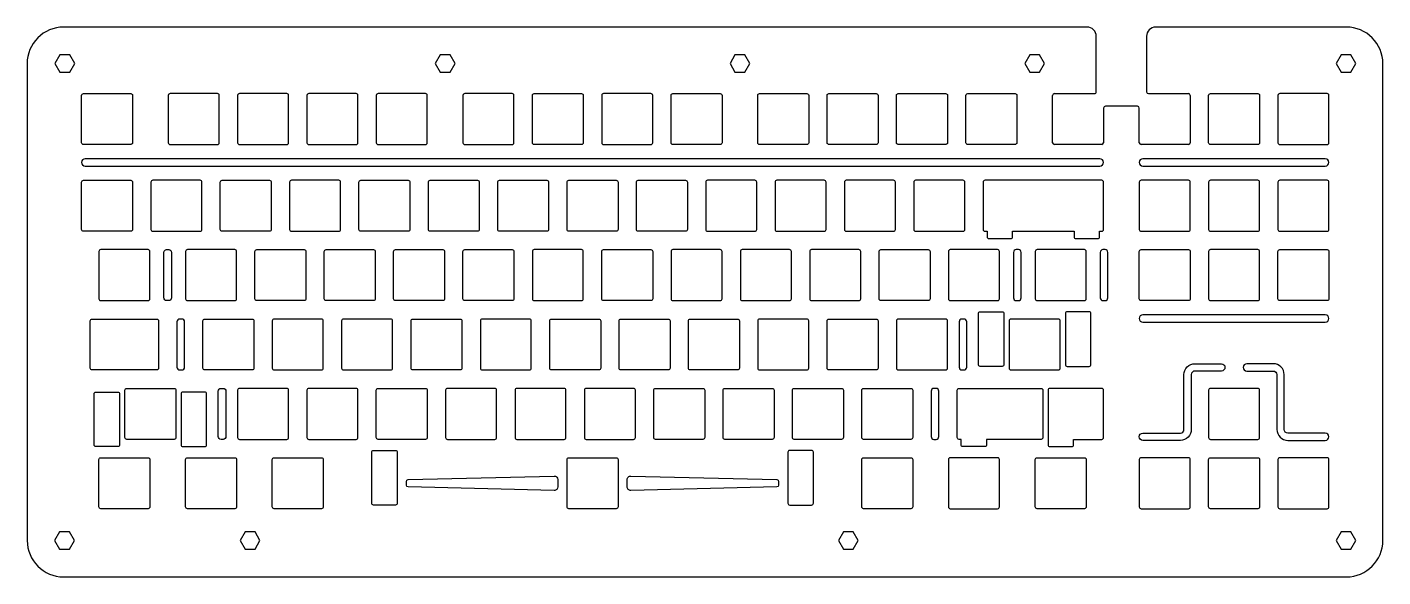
# Model space of a CAD drawing. Header units: millimetres. Extents: x -186 to 186, y -75 to 75.
import ezdxf

# ---------------------------------------------------------------- set-up
doc = ezdxf.new("R2010")
doc.units = ezdxf.units.MM
doc.layers.get('0').update_dxf_attribs({"linetype": 'CONTINUOUS'})

msp = doc.modelspace()

# ---------------------------------------------------------------- linework, layer by layer
for p, q in [((104.96, 75.49), (-176.19, 75.49)), ((176.19, 75.49), (123.77, 75.49)), ((107.46, 57.75), (107.46, 72.99)), ((121.27, 72.99), (121.27, 57.75)), ((-186.19, 65.49), (-186.18, -65.49)), ((186.19, -65.49), (186.19, 65.49)), ((95.46, 43.75), (95.46, 56.75)), ((95.96, 57.25), (106.96, 57.25)), ((121.77, 57.25), (132.77, 57.25)), ((133.27, 56.75), (133.27, 43.75)), ((109.46, 53.25), (109.46, 43.75)), ((118.77, 53.75), (109.96, 53.75)), ((119.27, 43.75), (119.27, 53.25)), ((108.96, 43.25), (95.96, 43.25)), ((132.77, 43.25), (119.77, 43.25)), ((-176.18, -75.49), (176.19, -75.49))]:
    msp.add_line(p, q)
for points in [[(-178.55, 65.49), (-177.19, 63.14), (-174.47, 63.14), (-173.12, 65.49), (-174.47, 67.84), (-177.19, 67.84)], [(-70.02, 63.14), (-68.66, 65.49), (-70.02, 67.84), (-72.73, 67.84), (-74.09, 65.49), (-72.73, 63.14)], [(8.23, 63.14), (10.95, 63.14), (12.3, 65.49), (10.95, 67.84), (8.23, 67.84), (6.88, 65.49)], [(91.91, 67.84), (89.2, 67.84), (87.84, 65.49), (89.2, 63.14), (91.91, 63.14), (93.27, 65.49)], [(174.72, 67.84), (173.36, 65.49), (174.72, 63.14), (177.43, 63.14), (178.79, 65.49), (177.43, 67.84)], [(-174.57, -67.84), (-173.21, -65.49), (-174.57, -63.14), (-177.28, -63.14), (-178.64, -65.49), (-177.28, -67.84)], [(-126.31, -67.84), (-123.59, -67.84), (-122.24, -65.49), (-123.59, -63.14), (-126.31, -63.14), (-127.66, -65.49)], [(40.71, -67.84), (42.07, -65.49), (40.71, -63.14), (38, -63.14), (36.64, -65.49), (38, -67.84)], [(173.36, -65.49), (174.71, -67.84), (177.43, -67.84), (178.78, -65.49), (177.43, -63.14), (174.71, -63.14)]]:
    msp.add_lwpolyline(points, close=True)
for points in [[(-170.74, 43.25, -0.414214), (-171.24, 43.75), (-171.24, 56.75, -0.414214), (-170.74, 57.25), (-157.74, 57.25, -0.414214), (-157.24, 56.75), (-157.24, 43.75, -0.414214), (-157.74, 43.25)], [(-133.93, 57.25), (-146.93, 57.25, 0.414214), (-147.43, 56.75), (-147.43, 43.75, 0.414214), (-146.93, 43.25), (-133.93, 43.25, 0.414214), (-133.43, 43.75), (-133.43, 56.75, 0.414214)], [(-114.38, 43.75), (-114.38, 56.75, 0.414214), (-114.88, 57.25), (-127.88, 57.25, 0.414214), (-128.38, 56.75), (-128.38, 43.75, 0.414214), (-127.88, 43.25), (-114.88, 43.25, 0.414214)], [(-109.33, 56.75), (-109.33, 43.75, 0.414214), (-108.83, 43.25), (-95.83, 43.25, 0.414214), (-95.33, 43.75), (-95.33, 56.75, 0.414214), (-95.83, 57.25), (-108.83, 57.25, 0.414214)], [(-89.78, 43.25), (-76.78, 43.25, 0.414214), (-76.28, 43.75), (-76.28, 56.75, 0.414214), (-76.78, 57.25), (-89.78, 57.25, 0.414214), (-90.28, 56.75), (-90.28, 43.75, 0.414214)], [(-52.47, 43.75), (-52.47, 56.75, 0.414214), (-52.97, 57.25), (-65.97, 57.25, 0.414214), (-66.47, 56.75), (-66.47, 43.75, 0.414214), (-65.97, 43.25), (-52.97, 43.25, 0.414214)], [(-33.92, 57.25, -0.414214), (-33.42, 56.75), (-33.42, 43.75, -0.414214), (-33.92, 43.25), (-46.92, 43.25, -0.414214), (-47.42, 43.75), (-47.42, 56.75, -0.414214), (-46.92, 57.25)], [(-14.87, 57.25), (-27.87, 57.25, 0.414214), (-28.37, 56.75), (-28.37, 43.75, 0.414214), (-27.87, 43.25), (-14.87, 43.25, 0.414214), (-14.37, 43.75), (-14.37, 56.75, 0.414214)], [(4.68, 43.75, -0.414214), (4.18, 43.25), (-8.82, 43.25, -0.414214), (-9.32, 43.75), (-9.32, 56.75, -0.414214), (-8.82, 57.25), (4.18, 57.25, -0.414214), (4.68, 56.75)], [(28.5, 43.75, -0.414214), (28, 43.25), (15, 43.25, -0.414214), (14.5, 43.75), (14.5, 56.75, -0.414214), (15, 57.25), (28, 57.25, -0.414214), (28.5, 56.75)], [(47.55, 43.75, -0.414214), (47.05, 43.25), (34.05, 43.25, -0.414214), (33.55, 43.75), (33.55, 56.75, -0.414214), (34.05, 57.25), (47.05, 57.25, -0.414214), (47.55, 56.75)], [(53.1, 43.25, -0.414214), (52.6, 43.75), (52.6, 56.75, -0.414214), (53.1, 57.25), (66.1, 57.25, -0.414214), (66.6, 56.75), (66.6, 43.75, -0.414214), (66.1, 43.25)], [(72.15, 43.25, -0.414214), (71.65, 43.75), (71.65, 56.75, -0.414214), (72.15, 57.25), (85.15, 57.25, -0.414214), (85.65, 56.75), (85.65, 43.75, -0.414214), (85.15, 43.25)], [(151.82, 57.25, -0.414214), (152.32, 56.75), (152.32, 43.75, -0.414214), (151.82, 43.25), (138.82, 43.25, -0.414214), (138.32, 43.75), (138.32, 56.75, -0.414214), (138.82, 57.25)], [(171.37, 43.75), (171.37, 56.75, 0.414214), (170.87, 57.25), (157.87, 57.25, 0.414214), (157.37, 56.75), (157.37, 43.75, 0.414214), (157.87, 43.25), (170.87, 43.25, 0.414214)], [(108.46, 39.34), (-170.24, 39.34, 1), (-170.24, 37.34), (108.46, 37.34, 1)], [(120.27, 37.34), (170.37, 37.34, 1), (170.37, 39.34), (120.27, 39.34, 1)], [(-157.24, 19.93, -0.414214), (-157.74, 19.43), (-170.74, 19.43, -0.414214), (-171.24, 19.93), (-171.24, 32.93, -0.414214), (-170.74, 33.43), (-157.74, 33.43, -0.414214), (-157.24, 32.93)], [(-138.69, 33.43), (-151.69, 33.43, 0.414214), (-152.19, 32.93), (-152.19, 19.93, 0.414214), (-151.69, 19.43), (-138.69, 19.43, 0.414214), (-138.19, 19.93), (-138.19, 32.93, 0.414214)], [(-133.14, 32.93, -0.414214), (-132.64, 33.43), (-119.64, 33.43, -0.414214), (-119.14, 32.93), (-119.14, 19.93, -0.414214), (-119.64, 19.43), (-132.64, 19.43, -0.414214), (-133.14, 19.93)], [(-100.59, 33.43), (-113.59, 33.43, 0.414214), (-114.09, 32.93), (-114.09, 19.93, 0.414214), (-113.59, 19.43), (-100.59, 19.43, 0.414214), (-100.09, 19.93), (-100.09, 32.93, 0.414214)], [(-95.04, 32.93, -0.414214), (-94.54, 33.43), (-81.54, 33.43, -0.414214), (-81.04, 32.93), (-81.04, 19.93, -0.414214), (-81.54, 19.43), (-94.54, 19.43, -0.414214), (-95.04, 19.93)], [(-75.49, 19.43, -0.414214), (-75.99, 19.93), (-75.99, 32.93, -0.414214), (-75.49, 33.43), (-62.49, 33.43, -0.414214), (-61.99, 32.93), (-61.99, 19.93, -0.414214), (-62.49, 19.43)], [(-56.44, 19.43, -0.414214), (-56.94, 19.93), (-56.94, 32.93, -0.414214), (-56.44, 33.43), (-43.44, 33.43, -0.414214), (-42.94, 32.93), (-42.94, 19.93, -0.414214), (-43.44, 19.43)], [(-24.39, 33.43, -0.414214), (-23.89, 32.93), (-23.89, 19.93, -0.414214), (-24.39, 19.43), (-37.39, 19.43, -0.414214), (-37.89, 19.93), (-37.89, 32.93, -0.414214), (-37.39, 33.43)], [(-4.84, 19.93, -0.414214), (-5.34, 19.43), (-18.34, 19.43, -0.414214), (-18.84, 19.93), (-18.84, 32.93, -0.414214), (-18.34, 33.43), (-5.34, 33.43, -0.414214), (-4.84, 32.93)], [(0.71, 19.43), (13.71, 19.43, 0.414214), (14.21, 19.93), (14.21, 32.93, 0.414214), (13.71, 33.43), (0.71, 33.43, 0.414214), (0.21, 32.93), (0.21, 19.93, 0.414214)], [(19.26, 32.93), (19.26, 19.93, 0.414214), (19.76, 19.43), (32.76, 19.43, 0.414214), (33.26, 19.93), (33.26, 32.93, 0.414214), (32.76, 33.43), (19.76, 33.43, 0.414214)], [(38.31, 32.93), (38.31, 19.93, 0.414214), (38.81, 19.43), (51.81, 19.43, 0.414214), (52.31, 19.93), (52.31, 32.93, 0.414214), (51.81, 33.43), (38.81, 33.43, 0.414214)], [(57.86, 19.43), (70.86, 19.43, 0.414214), (71.36, 19.93), (71.36, 32.93, 0.414214), (70.86, 33.43), (57.86, 33.43, 0.414214), (57.36, 32.93), (57.36, 19.93, 0.414214)], [(84.5, 19.43), (101.37, 19.43), (101.37, 17.93, 0.414214), (101.87, 17.43), (107.87, 17.43, 0.414214), (108.37, 17.93), (108.37, 19.43), (108.96, 19.43, 0.414214), (109.46, 19.93), (109.46, 32.93, 0.414214), (108.96, 33.43), (76.91, 33.43, 0.414214), (76.41, 32.93), (76.41, 19.93, 0.414214), (76.91, 19.43), (77.5, 19.43), (77.5, 17.93, 0.414214), (78, 17.43), (84, 17.43, 0.414214), (84.5, 17.93)], [(119.27, 32.93), (119.27, 19.93, 0.414214), (119.77, 19.43), (132.77, 19.43, 0.414214), (133.27, 19.93), (133.27, 32.93, 0.414214), (132.77, 33.43), (119.77, 33.43, 0.414214)], [(138.82, 19.43), (151.82, 19.43, 0.414214), (152.32, 19.93), (152.32, 32.93, 0.414214), (151.82, 33.43), (138.82, 33.43, 0.414214), (138.32, 32.93), (138.32, 19.93, 0.414214)], [(157.87, 19.43), (170.87, 19.43, 0.414214), (171.37, 19.93), (171.37, 32.93, 0.414214), (170.87, 33.43), (157.87, 33.43, 0.414214), (157.37, 32.93), (157.37, 19.93, 0.414214)], [(-152.98, 14.38), (-165.98, 14.38, 0.414214), (-166.48, 13.88), (-166.48, 0.88, 0.414214), (-165.98, 0.38), (-152.98, 0.38, 0.414214), (-152.48, 0.88), (-152.48, 13.88, 0.414214)], [(-147.87, 0.38, -0.414214), (-148.62, 1.13), (-148.62, 13.63, -0.414214), (-147.87, 14.38), (-147.28, 14.38, -0.414214), (-146.53, 13.63), (-146.53, 1.13, -0.414214), (-147.28, 0.38)], [(-142.67, 13.88), (-142.67, 0.88, 0.414214), (-142.17, 0.38), (-129.17, 0.38, 0.414214), (-128.67, 0.88), (-128.67, 13.88, 0.414214), (-129.17, 14.38), (-142.17, 14.38, 0.414214)], [(-109.62, 0.88, -0.414214), (-110.12, 0.38), (-123.12, 0.38, -0.414214), (-123.62, 0.88), (-123.62, 13.88, -0.414214), (-123.12, 14.38), (-110.12, 14.38, -0.414214), (-109.62, 13.88)], [(-91.07, 14.38, -0.414214), (-90.57, 13.88), (-90.57, 0.88, -0.414214), (-91.07, 0.38), (-104.07, 0.38, -0.414214), (-104.57, 0.88), (-104.57, 13.88, -0.414214), (-104.07, 14.38)], [(-85.52, 13.88, -0.414214), (-85.02, 14.38), (-72.02, 14.38, -0.414214), (-71.52, 13.88), (-71.52, 0.88, -0.414214), (-72.02, 0.38), (-85.02, 0.38, -0.414214), (-85.52, 0.88)], [(-52.47, 0.88, -0.414214), (-52.97, 0.38), (-65.97, 0.38, -0.414214), (-66.47, 0.88), (-66.47, 13.88, -0.414214), (-65.97, 14.38), (-52.97, 14.38, -0.414214), (-52.47, 13.88)], [(-33.42, 0.88), (-33.42, 13.88, 0.414214), (-33.92, 14.38), (-46.92, 14.38, 0.414214), (-47.42, 13.88), (-47.42, 0.88, 0.414214), (-46.92, 0.38), (-33.92, 0.38, 0.414214)], [(-27.87, 0.38, -0.414214), (-28.37, 0.88), (-28.37, 13.88, -0.414214), (-27.87, 14.38), (-14.87, 14.38, -0.414214), (-14.37, 13.88), (-14.37, 0.88, -0.414214), (-14.87, 0.38)], [(-8.82, 0.38), (4.18, 0.38, 0.414214), (4.68, 0.88), (4.68, 13.88, 0.414214), (4.18, 14.38), (-8.82, 14.38, 0.414214), (-9.32, 13.88), (-9.32, 0.88, 0.414214)], [(23.23, 14.38), (10.23, 14.38, 0.414214), (9.73, 13.88), (9.73, 0.88, 0.414214), (10.23, 0.38), (23.23, 0.38, 0.414214), (23.73, 0.88), (23.73, 13.88, 0.414214)], [(42.28, 14.38), (29.28, 14.38, 0.414214), (28.78, 13.88), (28.78, 0.88, 0.414214), (29.28, 0.38), (42.28, 0.38, 0.414214), (42.78, 0.88), (42.78, 13.88, 0.414214)], [(48.33, 0.38, -0.414214), (47.83, 0.88), (47.83, 13.88, -0.414214), (48.33, 14.38), (61.33, 14.38, -0.414214), (61.83, 13.88), (61.83, 0.88, -0.414214), (61.33, 0.38)], [(80.38, 14.38), (67.38, 14.38, 0.414214), (66.88, 13.88), (66.88, 0.88, 0.414214), (67.38, 0.38), (80.38, 0.38, 0.414214), (80.88, 0.88), (80.88, 13.88, 0.414214)], [(85.49, 0.38), (86.09, 0.38, 0.414214), (86.84, 1.13), (86.84, 13.63, 0.414214), (86.09, 14.38), (85.49, 14.38, 0.414214), (84.74, 13.63), (84.74, 1.13, 0.414214)], [(104.7, 0.88), (104.7, 13.88, 0.414214), (104.2, 14.38), (91.2, 14.38, 0.414214), (90.7, 13.88), (90.7, 0.88, 0.414214), (91.2, 0.38), (104.2, 0.38, 0.414214)], [(110.65, 1.13), (110.65, 13.63, 0.414214), (109.9, 14.38), (109.31, 14.38, 0.414214), (108.56, 13.63), (108.56, 1.13, 0.414214), (109.31, 0.38), (109.9, 0.38, 0.414214)], [(132.77, 14.38, -0.414214), (133.27, 13.88), (133.27, 0.88, -0.414214), (132.77, 0.38), (119.77, 0.38, -0.414214), (119.27, 0.88), (119.27, 13.88, -0.414214), (119.77, 14.38)], [(138.32, 13.88), (138.32, 0.88, 0.414214), (138.82, 0.38), (151.82, 0.38, 0.414214), (152.32, 0.88), (152.32, 13.88, 0.414214), (151.82, 14.38), (138.82, 14.38, 0.414214)], [(171.37, 0.88, -0.414214), (170.87, 0.38), (157.87, 0.38, -0.414214), (157.37, 0.88), (157.37, 13.88, -0.414214), (157.87, 14.38), (170.87, 14.38, -0.414214), (171.37, 13.88)], [(82.11, -17.17, -0.414214), (81.61, -17.67), (75.61, -17.67, -0.414214), (75.11, -17.17), (75.11, -3.17, -0.414214), (75.61, -2.67), (81.61, -2.67, -0.414214), (82.11, -3.17)], [(105.99, -17.17), (105.99, -3.17, 0.414214), (105.49, -2.67), (99.49, -2.67, 0.414214), (98.99, -3.17), (98.99, -17.17, 0.414214), (99.49, -17.67), (105.49, -17.67, 0.414214)], [(170.37, -3.52), (120.27, -3.52, 1), (120.27, -5.52), (170.37, -5.52, 1)], [(-150.6, -4.67, -0.414214), (-150.1, -5.17), (-150.1, -18.17, -0.414214), (-150.6, -18.67), (-168.36, -18.67, -0.414214), (-168.86, -18.17), (-168.86, -5.17, -0.414214), (-168.36, -4.67)], [(-142.95, -17.92), (-142.95, -5.42, 0.414214), (-143.7, -4.67), (-144.3, -4.67, 0.414214), (-145.05, -5.42), (-145.05, -17.92, 0.414214), (-144.3, -18.67), (-143.7, -18.67, 0.414214)], [(-124.4, -4.67, -0.414214), (-123.9, -5.17), (-123.9, -18.17, -0.414214), (-124.4, -18.67), (-137.4, -18.67, -0.414214), (-137.9, -18.17), (-137.9, -5.17, -0.414214), (-137.4, -4.67)], [(-104.85, -18.17), (-104.85, -5.17, 0.414214), (-105.35, -4.67), (-118.35, -4.67, 0.414214), (-118.85, -5.17), (-118.85, -18.17, 0.414214), (-118.35, -18.67), (-105.35, -18.67, 0.414214)], [(-86.3, -4.67), (-99.3, -4.67, 0.414214), (-99.8, -5.17), (-99.8, -18.17, 0.414214), (-99.3, -18.67), (-86.3, -18.67, 0.414214), (-85.8, -18.17), (-85.8, -5.17, 0.414214)], [(-66.75, -18.17, -0.414214), (-67.25, -18.67), (-80.25, -18.67, -0.414214), (-80.75, -18.17), (-80.75, -5.17, -0.414214), (-80.25, -4.67), (-67.25, -4.67, -0.414214), (-66.75, -5.17)], [(-61.7, -5.17), (-61.7, -18.17, 0.414214), (-61.2, -18.67), (-48.2, -18.67, 0.414214), (-47.7, -18.17), (-47.7, -5.17, 0.414214), (-48.2, -4.67), (-61.2, -4.67, 0.414214)], [(-42.65, -5.17, -0.414214), (-42.15, -4.67), (-29.15, -4.67, -0.414214), (-28.65, -5.17), (-28.65, -18.17, -0.414214), (-29.15, -18.67), (-42.15, -18.67, -0.414214), (-42.65, -18.17)], [(-9.6, -18.17, -0.414214), (-10.1, -18.67), (-23.1, -18.67, -0.414214), (-23.6, -18.17), (-23.6, -5.17, -0.414214), (-23.1, -4.67), (-10.1, -4.67, -0.414214), (-9.6, -5.17)], [(9.45, -18.17, -0.414214), (8.95, -18.67), (-4.05, -18.67, -0.414214), (-4.55, -18.17), (-4.55, -5.17, -0.414214), (-4.05, -4.67), (8.95, -4.67, -0.414214), (9.45, -5.17)], [(28, -4.67), (15, -4.67, 0.414214), (14.5, -5.17), (14.5, -18.17, 0.414214), (15, -18.67), (28, -18.67, 0.414214), (28.5, -18.17), (28.5, -5.17, 0.414214)], [(33.55, -5.17, -0.414214), (34.05, -4.67), (47.05, -4.67, -0.414214), (47.55, -5.17), (47.55, -18.17, -0.414214), (47.05, -18.67), (34.05, -18.67, -0.414214), (33.55, -18.17)], [(53.1, -18.67), (66.1, -18.67, 0.414214), (66.6, -18.17), (66.6, -5.17, 0.414214), (66.1, -4.67), (53.1, -4.67, 0.414214), (52.6, -5.17), (52.6, -18.17, 0.414214)], [(71.9, -17.92), (71.9, -5.42, 0.414214), (71.15, -4.67), (70.56, -4.67, 0.414214), (69.81, -5.42), (69.81, -17.92, 0.414214), (70.56, -18.67), (71.15, -18.67, 0.414214)], [(84.05, -18.67), (97.05, -18.67, 0.414214), (97.55, -18.17), (97.55, -5.17, 0.414214), (97.05, -4.67), (84.05, -4.67, 0.414214), (83.55, -5.17), (83.55, -18.17, 0.414214)], [(120.27, -38, -1), (120.27, -36), (130.56, -36, 0.414214), (131.56, -35), (131.56, -19.95, -0.414214), (134.56, -16.95), (141.82, -16.95, -1), (141.82, -18.95), (134.56, -18.95, 0.414214), (133.56, -19.95), (133.56, -35, -0.414214), (130.56, -38)], [(156.08, -16.95), (148.82, -16.95, 1), (148.82, -18.95), (156.08, -18.95, -0.414214), (157.08, -19.95), (157.08, -35, 0.414214), (160.08, -38), (170.37, -38, 1), (170.37, -36), (160.08, -36, -0.414214), (159.08, -35), (159.08, -19.95, 0.414214)], [(-167.27, -39.72, -0.414214), (-167.77, -39.22), (-167.77, -25.22, -0.414214), (-167.27, -24.72), (-161.27, -24.72, -0.414214), (-160.77, -25.22), (-160.77, -39.22, -0.414214), (-161.27, -39.72)], [(-159.33, -24.22, -0.414214), (-158.83, -23.72), (-145.83, -23.72, -0.414214), (-145.33, -24.22), (-145.33, -37.22, -0.414214), (-145.83, -37.72), (-158.83, -37.72, -0.414214), (-159.33, -37.22)], [(-137.4, -24.72), (-143.4, -24.72, 0.414214), (-143.9, -25.22), (-143.9, -39.22, 0.414214), (-143.4, -39.72), (-137.4, -39.72, 0.414214), (-136.9, -39.22), (-136.9, -25.22, 0.414214)], [(-132.34, -23.72, -0.414214), (-131.59, -24.47), (-131.59, -36.97, -0.414214), (-132.34, -37.72), (-132.93, -37.72, -0.414214), (-133.68, -36.97), (-133.68, -24.47, -0.414214), (-132.93, -23.72)], [(-128.38, -24.22), (-128.38, -37.22, 0.414214), (-127.88, -37.72), (-114.88, -37.72, 0.414214), (-114.38, -37.22), (-114.38, -24.22, 0.414214), (-114.88, -23.72), (-127.88, -23.72, 0.414214)], [(-108.83, -37.72), (-95.83, -37.72, 0.414214), (-95.33, -37.22), (-95.33, -24.22, 0.414214), (-95.83, -23.72), (-108.83, -23.72, 0.414214), (-109.33, -24.22), (-109.33, -37.22, 0.414214)], [(-76.78, -23.72, -0.414214), (-76.28, -24.22), (-76.28, -37.22, -0.414214), (-76.78, -37.72), (-89.78, -37.72, -0.414214), (-90.28, -37.22), (-90.28, -24.22, -0.414214), (-89.78, -23.72)], [(-57.73, -23.72), (-70.73, -23.72, 0.414214), (-71.23, -24.22), (-71.23, -37.22, 0.414214), (-70.73, -37.72), (-57.73, -37.72, 0.414214), (-57.23, -37.22), (-57.23, -24.22, 0.414214)], [(-38.68, -23.72), (-51.68, -23.72, 0.414214), (-52.18, -24.22), (-52.18, -37.22, 0.414214), (-51.68, -37.72), (-38.68, -37.72, 0.414214), (-38.18, -37.22), (-38.18, -24.22, 0.414214)], [(-19.13, -37.22), (-19.13, -24.22, 0.414214), (-19.63, -23.72), (-32.63, -23.72, 0.414214), (-33.13, -24.22), (-33.13, -37.22, 0.414214), (-32.63, -37.72), (-19.63, -37.72, 0.414214)], [(-0.58, -23.72, -0.414214), (-0.08, -24.22), (-0.08, -37.22, -0.414214), (-0.58, -37.72), (-13.58, -37.72, -0.414214), (-14.08, -37.22), (-14.08, -24.22, -0.414214), (-13.58, -23.72)], [(4.97, -24.22, -0.414214), (5.47, -23.72), (18.47, -23.72, -0.414214), (18.97, -24.22), (18.97, -37.22, -0.414214), (18.47, -37.72), (5.47, -37.72, -0.414214), (4.97, -37.22)], [(24.52, -37.72, -0.414214), (24.02, -37.22), (24.02, -24.22, -0.414214), (24.52, -23.72), (37.52, -23.72, -0.414214), (38.02, -24.22), (38.02, -37.22, -0.414214), (37.52, -37.72)], [(57.07, -37.22, -0.414214), (56.57, -37.72), (43.57, -37.72, -0.414214), (43.07, -37.22), (43.07, -24.22, -0.414214), (43.57, -23.72), (56.57, -23.72, -0.414214), (57.07, -24.22)], [(64.22, -36.97), (64.22, -24.47, 0.414214), (63.47, -23.72), (62.87, -23.72, 0.414214), (62.12, -24.47), (62.12, -36.97, 0.414214), (62.87, -37.72), (63.47, -37.72, 0.414214)], [(69.77, -37.72, -0.414214), (69.27, -37.22), (69.27, -24.22, -0.414214), (69.77, -23.72), (92.29, -23.72, -0.414214), (92.79, -24.22), (92.79, -37.22, -0.414214), (92.29, -37.72), (77.35, -37.72), (77.35, -39.22, -0.414214), (76.85, -39.72), (70.85, -39.72, -0.414214), (70.35, -39.22), (70.35, -37.72)], [(101.23, -37.72), (108.96, -37.72, 0.414214), (109.46, -37.22), (109.46, -24.22, 0.414214), (108.96, -23.72), (94.73, -23.72, 0.414214), (94.23, -24.22), (94.23, -39.22, 0.414214), (94.73, -39.72), (100.73, -39.72, 0.414214), (101.23, -39.22)], [(138.82, -37.72), (151.82, -37.72, 0.414214), (152.32, -37.22), (152.32, -24.22, 0.414214), (151.82, -23.72), (138.82, -23.72, 0.414214), (138.32, -24.22), (138.32, -37.22, 0.414214)], [(-84.54, -55.27, -0.414214), (-85.04, -55.77), (-91.04, -55.77, -0.414214), (-91.54, -55.27), (-91.54, -41.27, -0.414214), (-91.04, -40.77), (-85.04, -40.77, -0.414214), (-84.54, -41.27)], [(29.26, -40.77), (23.26, -40.77, 0.414214), (22.76, -41.27), (22.76, -55.27, 0.414214), (23.26, -55.77), (29.26, -55.77, 0.414214), (29.76, -55.27), (29.76, -41.27, 0.414214)], [(-152.48, -56.27, -0.414214), (-152.98, -56.77), (-165.98, -56.77, -0.414214), (-166.48, -56.27), (-166.48, -43.27, -0.414214), (-165.98, -42.77), (-152.98, -42.77, -0.414214), (-152.48, -43.27)], [(-129.17, -42.77, -0.414214), (-128.67, -43.27), (-128.67, -56.27, -0.414214), (-129.17, -56.77), (-142.17, -56.77, -0.414214), (-142.67, -56.27), (-142.67, -43.27, -0.414214), (-142.17, -42.77)], [(-105.35, -42.77, -0.414214), (-104.85, -43.27), (-104.85, -56.27, -0.414214), (-105.35, -56.77), (-118.35, -56.77, -0.414214), (-118.85, -56.27), (-118.85, -43.27, -0.414214), (-118.35, -42.77)], [(-24.39, -42.77, -0.414214), (-23.89, -43.27), (-23.89, -56.27, -0.414214), (-24.39, -56.77), (-37.39, -56.77, -0.414214), (-37.89, -56.27), (-37.89, -43.27, -0.414214), (-37.39, -42.77)], [(56.57, -42.77, -0.414214), (57.07, -43.27), (57.07, -56.27, -0.414214), (56.57, -56.77), (43.57, -56.77, -0.414214), (43.07, -56.27), (43.07, -43.27, -0.414214), (43.57, -42.77)], [(66.88, -43.27), (66.88, -56.27, 0.414214), (67.38, -56.77), (80.38, -56.77, 0.414214), (80.88, -56.27), (80.88, -43.27, 0.414214), (80.38, -42.77), (67.38, -42.77, 0.414214)], [(91.2, -56.77, -0.414214), (90.7, -56.27), (90.7, -43.27, -0.414214), (91.2, -42.77), (104.2, -42.77, -0.414214), (104.7, -43.27), (104.7, -56.27, -0.414214), (104.2, -56.77)], [(133.27, -56.27), (133.27, -43.27, 0.414214), (132.77, -42.77), (119.77, -42.77, 0.414214), (119.27, -43.27), (119.27, -56.27, 0.414214), (119.77, -56.77), (132.77, -56.77, 0.414214)], [(138.32, -43.27, -0.414214), (138.82, -42.77), (151.82, -42.77, -0.414214), (152.32, -43.27), (152.32, -56.27, -0.414214), (151.82, -56.77), (138.82, -56.77, -0.414214), (138.32, -56.27)], [(171.37, -56.27), (171.37, -43.27, 0.414214), (170.87, -42.77), (157.87, -42.77, 0.414214), (157.37, -43.27), (157.37, -56.27, 0.414214), (157.87, -56.77), (170.87, -56.77, 0.414214)], [(-82.02, -49.26, -0.407192), (-81.53, -48.76), (-41.44, -47.79, -0.421271), (-40.42, -48.79), (-40.42, -50.74, -0.42128), (-41.44, -51.74), (-81.53, -50.78, -0.407182), (-82.02, -50.28)], [(-21.37, -48.79, -0.421271), (-20.34, -47.79), (19.75, -48.76, -0.407192), (20.23, -49.26), (20.23, -50.28, -0.407192), (19.75, -50.78), (-20.34, -51.74, -0.421271), (-21.37, -50.74)]]:
    msp.add_lwpolyline(points, format="xyb", close=True)
for centre, radius, start, end in [((-176.19, 65.49), 10, 90.0002, 180.0047), ((104.96, 72.99), 2.5, 0.0002, 90.0002), ((123.77, 72.99), 2.5, 90.0002, 180.0002), ((176.19, 65.49), 10, 0, 90.0002), ((95.96, 56.75), 0.5, 90, 180), ((106.96, 57.75), 0.5, -90, 0.0002), ((121.77, 57.75), 0.5, 180.0002, 270), ((132.77, 56.75), 0.5, 0, 90), ((109.96, 53.25), 0.5, 90, 180), ((118.77, 53.25), 0.5, 0, 90), ((95.96, 43.75), 0.5, 180, 270), ((108.96, 43.75), 0.5, -90, 0), ((119.77, 43.75), 0.5, 180, 270), ((132.77, 43.75), 0.5, 270, 360), ((-176.18, -65.49), 10, 180.0047, 270), ((176.19, -65.49), 10, -90, 0)]:
    msp.add_arc(centre, radius, start, end)

doc.saveas('drawing.dxf')
